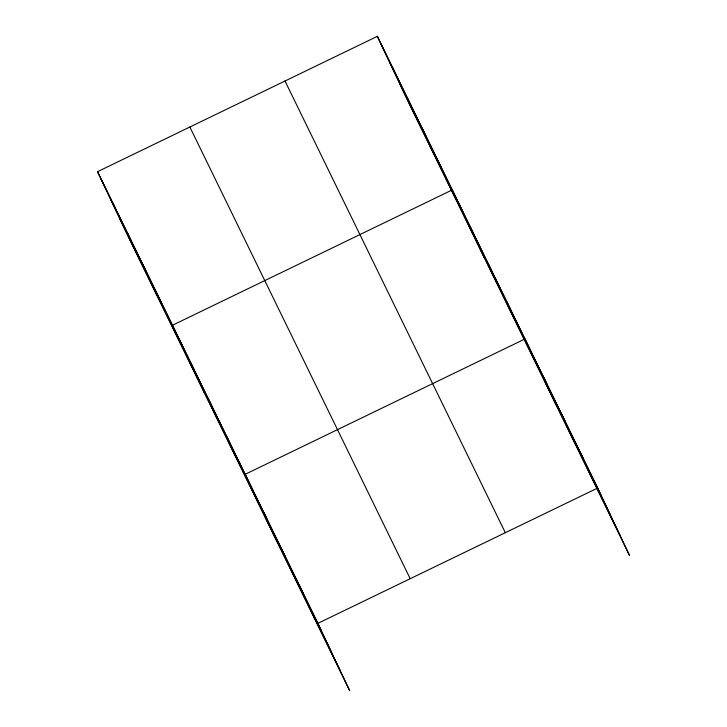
<?xml version="1.0" encoding="UTF-8"?>
<svg xmlns="http://www.w3.org/2000/svg" width="727" height="727" viewBox="0 0 727 727"><rect width="100%" height="100%" fill="white"/><g stroke="black" fill="none" stroke-linecap="round" stroke-linejoin="round"><path stroke-width="1.09" d="M97.536 171.681L317.863 623.366L349.669 690.65L129.333 238.965L97.536 171.681L377.331 36.35L597.667 488.035L629.464 555.319L409.137 103.634L377.331 36.35M317.863 623.366L597.667 488.035M380.948 43.993L601.274 495.669M390.254 63.676L610.58 515.352M399.832 83.95L620.167 535.635M285.002 81.006L505.329 532.691M189.865 127.025L410.192 578.701M101.144 179.324L321.47 631.009M110.449 199.007L330.776 650.692M120.037 219.29L340.363 670.966M579.483 450.767L583.099 458.41M561.308 413.499L564.915 421.142M543.133 376.241L546.74 383.883M556.755 406.257L524.958 338.973L245.153 474.313L276.96 541.597M506.774 301.714L510.39 309.357M488.599 264.446L492.215 272.089M470.424 227.188L474.031 234.83M484.055 257.204L452.249 189.92L172.444 325.26L204.251 392.544M437.263 159.204L440.871 166.846M422.278 128.497L425.895 136.131M407.302 97.781L410.909 105.415M392.316 67.066L395.924 74.708M299.688 586.098L303.295 593.741M281.503 548.84L285.12 556.482M263.328 511.572L266.945 519.214M226.978 437.045L230.586 444.688M208.794 399.786L212.411 407.42M190.619 362.519L194.236 370.161M157.459 294.544L161.076 302.187M142.483 263.828L146.091 271.471M127.498 233.113L131.105 240.755M112.512 202.397L116.129 210.039"/></g></svg>
